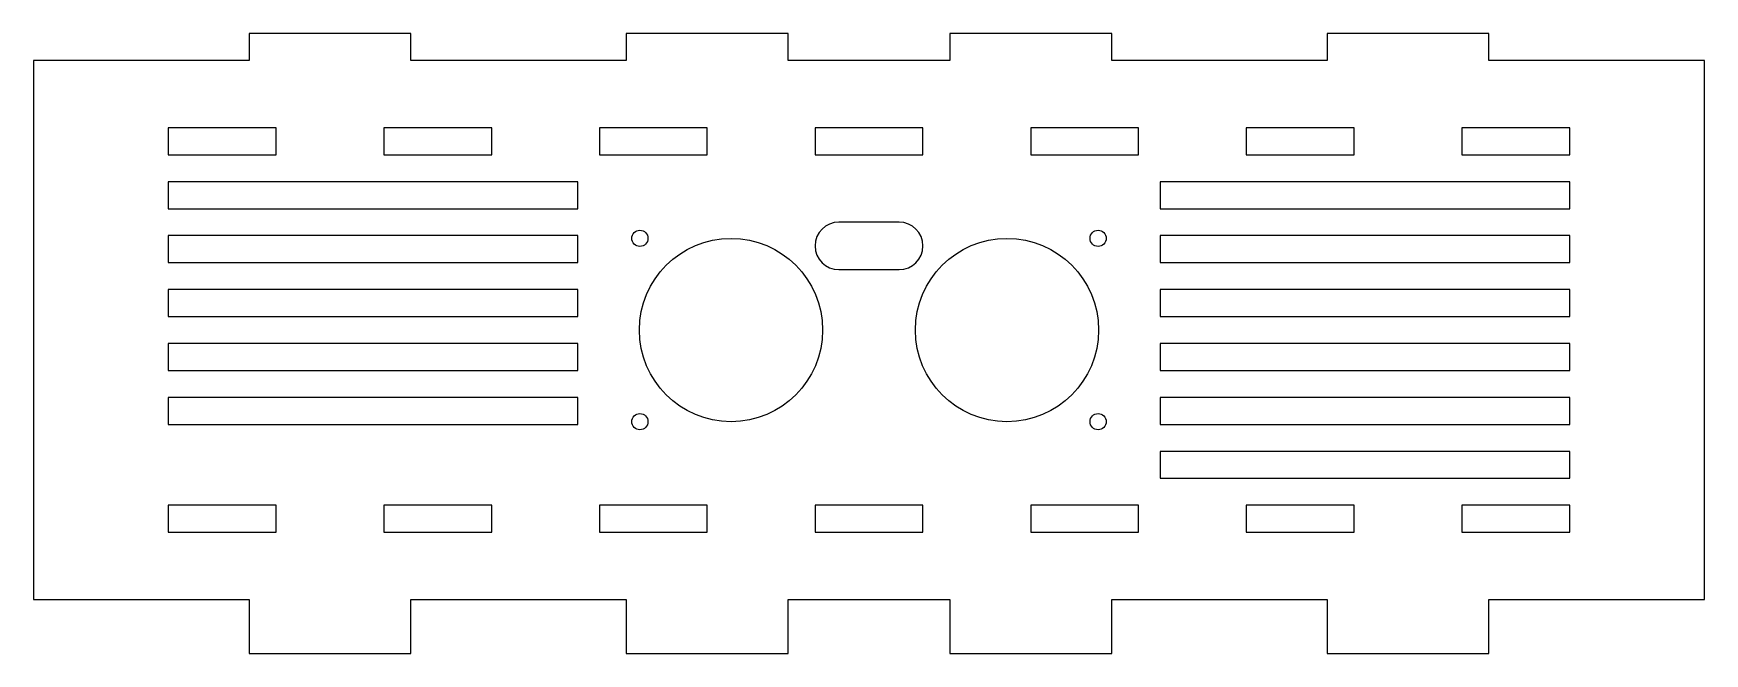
# Model space of a CAD drawing. Header units: millimetres. Extents: x -78 to 78, y -30 to 28.
import ezdxf

# ---------------------------------------------------------------- set-up
doc = ezdxf.new("R2010")
doc.units = ezdxf.units.MM

msp = doc.modelspace()

# ---------------------------------------------------------------- linework, layer by layer
at = {"color": 7, "linetype": 'Continuous', "lineweight": 25}
for p, q in [((-57.51, 27.5), (-57.51, 25)), ((-42.51, 27.5), (-57.51, 27.5)), ((-42.51, 25), (-42.51, 27.5)), ((-22.51, 27.5), (-22.51, 25)), ((-7.51, 27.5), (-22.51, 27.5)), ((-7.51, 25), (-7.51, 27.5)), ((7.51, 27.5), (7.51, 25)), ((22.51, 27.5), (7.51, 27.5)), ((22.51, 25), (22.51, 27.5)), ((42.51, 27.5), (42.51, 25)), ((57.51, 27.5), (42.51, 27.5)), ((57.51, 25), (57.51, 27.5)), ((-77.51, 25), (-77.51, -25)), ((-57.51, 25), (-77.51, 25)), ((-22.51, 25), (-42.51, 25)), ((7.51, 25), (-7.51, 25)), ((42.51, 25), (22.51, 25)), ((77.51, 25), (57.51, 25)), ((77.51, -25), (77.51, 25)), ((-55, 18.75), (-65, 18.75)), ((-65, 18.75), (-65, 16.25)), ((-55, 16.25), (-55, 18.75)), ((-35, 18.75), (-45, 18.75)), ((-45, 18.75), (-45, 16.25)), ((-35, 16.25), (-35, 18.75)), ((-15, 18.75), (-25, 18.75)), ((-25, 18.75), (-25, 16.25)), ((-15, 16.25), (-15, 18.75)), ((5, 18.75), (-5, 18.75)), ((-5, 18.75), (-5, 16.25)), ((5, 16.25), (5, 18.75)), ((25, 18.75), (15, 18.75)), ((15, 18.75), (15, 16.25)), ((25, 16.25), (25, 18.75)), ((45, 18.75), (35, 18.75)), ((35, 18.75), (35, 16.25)), ((45, 16.25), (45, 18.75)), ((65, 18.75), (55, 18.75)), ((55, 18.75), (55, 16.25)), ((65, 16.25), (65, 18.75)), ((-65, 16.25), (-55, 16.25)), ((-45, 16.25), (-35, 16.25)), ((-25, 16.25), (-15, 16.25)), ((-5, 16.25), (5, 16.25)), ((15, 16.25), (25, 16.25)), ((35, 16.25), (45, 16.25)), ((55, 16.25), (65, 16.25)), ((-27, 13.75), (-65, 13.75)), ((-65, 13.75), (-65, 11.25)), ((-27, 11.25), (-27, 13.75)), ((65, 13.75), (27, 13.75)), ((27, 13.75), (27, 11.25)), ((65, 11.25), (65, 13.75)), ((-65, 11.25), (-27, 11.25)), ((27, 11.25), (65, 11.25)), ((2.8, 10), (-2.8, 10)), ((-27, 8.75), (-65, 8.75)), ((-65, 8.75), (-65, 6.25)), ((-27, 6.25), (-27, 8.75)), ((65, 8.75), (27, 8.75)), ((27, 8.75), (27, 6.25)), ((65, 6.25), (65, 8.75)), ((-65, 6.25), (-27, 6.25)), ((27, 6.25), (65, 6.25)), ((-2.8, 5.6), (2.8, 5.6)), ((-27, 3.75), (-65, 3.75)), ((-65, 3.75), (-65, 1.25)), ((-27, 1.25), (-27, 3.75)), ((65, 3.75), (27, 3.75)), ((27, 3.75), (27, 1.25)), ((65, 1.25), (65, 3.75)), ((-65, 1.25), (-27, 1.25)), ((27, 1.25), (65, 1.25)), ((-27, -1.25), (-65, -1.25)), ((-65, -1.25), (-65, -3.75)), ((-27, -3.75), (-27, -1.25)), ((65, -1.25), (27, -1.25)), ((27, -1.25), (27, -3.75)), ((65, -3.75), (65, -1.25)), ((-65, -3.75), (-27, -3.75)), ((27, -3.75), (65, -3.75)), ((-27, -6.25), (-65, -6.25)), ((-65, -6.25), (-65, -8.75)), ((-27, -8.75), (-27, -6.25)), ((65, -6.25), (27, -6.25)), ((27, -6.25), (27, -8.75)), ((65, -8.75), (65, -6.25)), ((-65, -8.75), (-27, -8.75)), ((27, -8.75), (65, -8.75)), ((65, -11.25), (27, -11.25)), ((27, -11.25), (27, -13.75)), ((65, -13.75), (65, -11.25)), ((27, -13.75), (65, -13.75)), ((-65, -16.25), (-65, -18.75)), ((-55, -16.25), (-65, -16.25)), ((-55, -18.75), (-55, -16.25)), ((-45, -16.25), (-45, -18.75)), ((-35, -16.25), (-45, -16.25)), ((-35, -18.75), (-35, -16.25)), ((-25, -16.25), (-25, -18.75)), ((-15, -16.25), (-25, -16.25)), ((-15, -18.75), (-15, -16.25)), ((5, -16.25), (-5, -16.25)), ((-5, -16.25), (-5, -18.75)), ((5, -18.75), (5, -16.25)), ((15, -16.25), (15, -18.75)), ((25, -16.25), (15, -16.25)), ((25, -18.75), (25, -16.25)), ((35, -16.25), (35, -18.75)), ((45, -16.25), (35, -16.25)), ((45, -18.75), (45, -16.25)), ((55, -16.25), (55, -18.75)), ((65, -16.25), (55, -16.25)), ((65, -18.75), (65, -16.25)), ((-65, -18.75), (-55, -18.75)), ((-45, -18.75), (-35, -18.75)), ((-25, -18.75), (-15, -18.75)), ((-5, -18.75), (5, -18.75)), ((15, -18.75), (25, -18.75)), ((35, -18.75), (45, -18.75)), ((55, -18.75), (65, -18.75)), ((-77.51, -25), (-57.51, -25)), ((-57.51, -25), (-57.51, -30)), ((-42.51, -25), (-22.51, -25)), ((-42.51, -30), (-42.51, -25)), ((-22.51, -25), (-22.51, -30)), ((-7.51, -25), (7.51, -25)), ((-7.51, -30), (-7.51, -25)), ((7.51, -25), (7.51, -30)), ((22.51, -25), (42.51, -25)), ((22.51, -30), (22.51, -25)), ((42.51, -25), (42.51, -30)), ((57.51, -25), (77.51, -25)), ((57.51, -30), (57.51, -25)), ((-57.51, -30), (-42.51, -30)), ((-22.51, -30), (-7.51, -30)), ((7.51, -30), (22.51, -30)), ((42.51, -30), (57.51, -30))]:
    msp.add_line(p, q, dxfattribs=at)
for centre, radius in [((-21.25, 8.5), 0.75), ((-12.8, 0), 8.5), ((12.8, 0), 8.5), ((21.25, 8.5), 0.75), ((-21.25, -8.5), 0.75), ((21.25, -8.5), 0.75)]:
    msp.add_circle(centre, radius, dxfattribs=at)
for centre, start, end in [((-2.8, 7.8), 90, 270), ((2.8, 7.8), 270, 90)]:
    msp.add_arc(centre, 2.2, start, end, dxfattribs=at)

doc.saveas('drawing.dxf')
